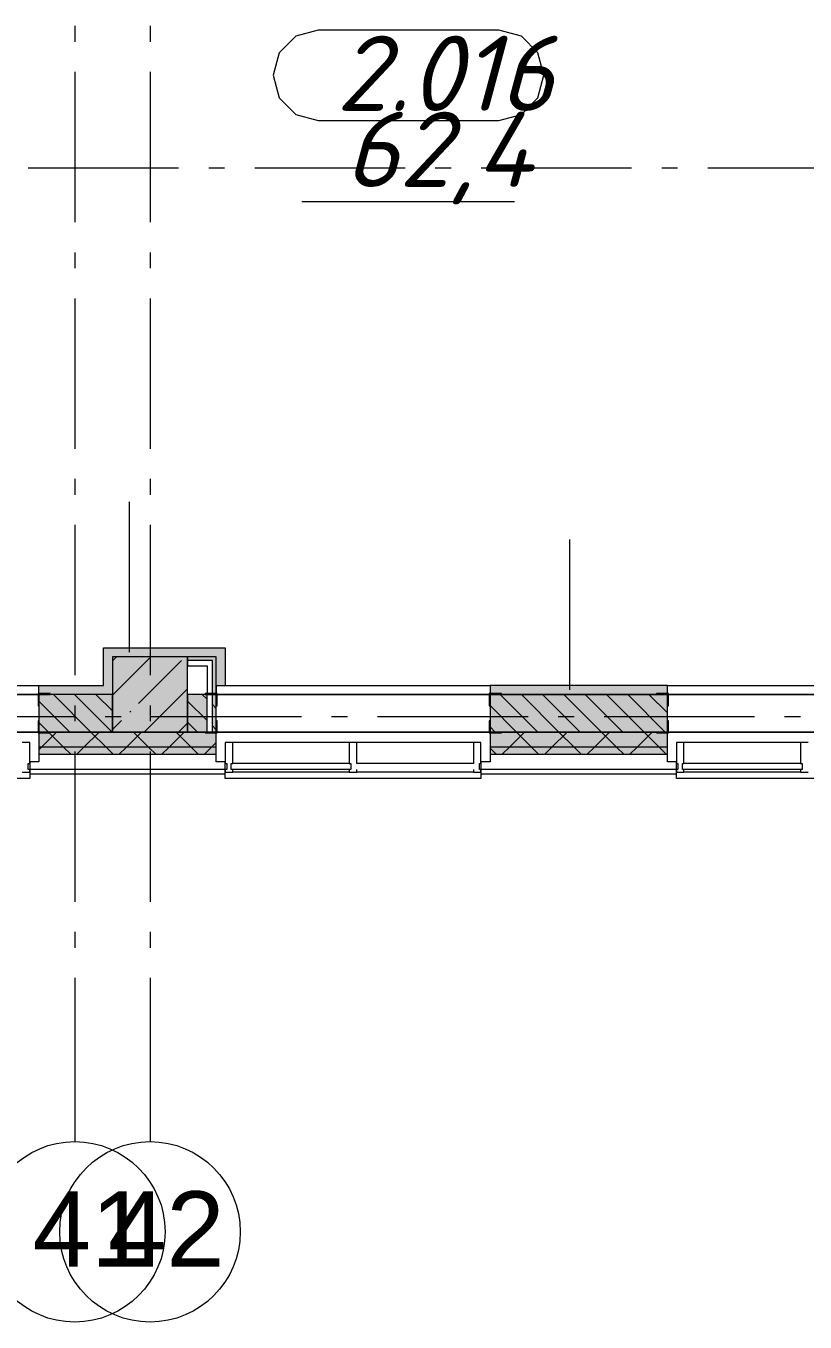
# Model space of a CAD drawing. Header units: millimetres. Extents: x -537608 to 253996, y -217170 to 186033.
# Drawn here: x -309236 to -304056, y -3124 to 5494 of the extents above; entities that cross this region are included whole.
import ezdxf

# ---------------------------------------------------------------- set-up
doc = ezdxf.new("R2010")
doc.units = ezdxf.units.MM
doc.layers.add('PDF _Геометрия', color=7, linetype='Continuous')
doc.layers.add('PDF _Текст', color=7, linetype='Continuous')
doc.layers.add('PDF _Сплошная заливка', color=7, linetype='Continuous', true_color=0xffffff)
doc.styles.add('PDF ArialMT', font='arial.ttf')
doc.styles.add('PDF ISOCPEUR Italic', font='isocpeui.ttf')

msp = doc.modelspace()

# ---------------------------------------------------------------- hatches: boundary and pattern name
at = {"layer": 'PDF _Сплошная заливка', "true_color": 0xff7d7d, "transparency": 33554559}
for points in [[(-308661.3603, 1299.3446), (-307971.36, 1299.3446), (-307971.36, 1359.3452), (-308721.3589, 1359.3452), (-308721.3589, 1299.3446)], [(-308721.3589, 1049.3435), (-308721.3589, 1109.3442), (-309150.912, 1109.3442), (-309150.912, 1049.3435), (-308850.6309, 1049.3435)]]:
    msp.add_hatch(color=11, dxfattribs=at).paths.add_polyline_path(points)
at = {"layer": 'PDF _Сплошная заливка', "transparency": 33554559}
msp.add_hatch(color=256, dxfattribs=at).paths.add_polyline_path([(-308661.3603, 799.3446), (-308161.3582, 799.3446), (-308161.3582, 1299.3446), (-308661.3603, 1299.3446), (-308661.3603, 966.1296)])
at = {"layer": 'PDF _Сплошная заливка', "true_color": 0x77b143, "transparency": 33554559}
msp.add_hatch(color=75, dxfattribs=at).paths.add_polyline_path([(-307996.3601, 1274.3445), (-307971.36, 1274.3445), (-307971.36, 1299.3446), (-308161.3582, 1299.3446), (-308161.3582, 1274.3445), (-308012.6536, 1274.3445)])
at = {"layer": 'PDF _Сплошная заливка', "transparency": 33554559}
h = msp.add_hatch(color=256, dxfattribs=at)
h.paths.add_polyline_path([(-311030.9106, 799.3446), (-311030.9106, 1049.3435), (-311161.3581, 1049.3435), (-311161.3581, 799.3446)], flags=0)
h.paths.add_polyline_path([(-310970.912, 799.3446), (-310970.912, 1049.3435), (-310995.9122, 1049.3435), (-310995.9122, 799.3446)], flags=0)
h.paths.add_polyline_path([(-308661.3603, 799.3446), (-308661.3603, 1049.3435), (-309150.912, 1049.3435), (-309150.912, 799.3446), (-308850.6309, 799.3446)], flags=0)
h = msp.add_hatch(color=256, dxfattribs=at)
h.paths.add_polyline_path([(-299461.3555, 799.3446), (-299461.3555, 1049.3435), (-300942.9067, 1049.3435), (-300942.9067, 799.3446), (-299632.8727, 799.3446)], flags=0)
h.paths.add_polyline_path([(-302161.3584, 799.3446), (-302001.3594, 799.3446), (-302001.3594, 1049.3435), (-302161.3584, 1049.3435), (-302161.3584, 854.8994)], flags=0)
h.paths.add_polyline_path([(-301966.3567, 799.3446), (-301942.9067, 799.3446), (-301942.9067, 1049.3435), (-301966.3567, 1049.3435), (-301966.3567, 966.1296)], flags=0)
h.paths.add_polyline_path([(-302661.3562, 799.3446), (-302661.3562, 1049.3435), (-303150.9122, 1049.3435), (-303150.9122, 799.3446), (-302984.786, 799.3446)], flags=0)
h.paths.add_polyline_path([(-305498.7176, 799.3446), (-304970.9123, 799.3446), (-304970.9123, 1049.3435), (-306150.9121, 1049.3435), (-306150.9121, 799.3446)], flags=0)
h.paths.add_polyline_path([(-308161.3582, 799.3446), (-308031.3585, 799.3446), (-308031.3585, 1049.3435), (-308161.3582, 1049.3435), (-308161.3582, 966.1296)], flags=0)
h.paths.add_polyline_path([(-307996.3601, 799.3446), (-307970.9122, 799.3446), (-307971.36, 1049.3435), (-307996.3601, 1049.3435), (-307996.3601, 966.1296)], flags=0)
at = {"layer": 'PDF _Сплошная заливка', "true_color": 0xff7d7d, "transparency": 33554559}
h = msp.add_hatch(color=11, dxfattribs=at)
h.paths.add_polyline_path([(-303150.9122, 1049.3435), (-302721.3591, 1049.3435), (-302721.3591, 1109.3442), (-303150.9122, 1109.3442)], flags=0)
h.paths.add_polyline_path([(-304970.9123, 1049.3435), (-304970.9123, 1109.3442), (-306150.9121, 1109.3442), (-306150.9121, 1049.3435), (-305498.7176, 1049.3435)], flags=0)
at = {"layer": 'PDF _Сплошная заливка', "transparency": 33554559}
h = msp.add_hatch(color=256, dxfattribs=at)
h.paths.add_polyline_path([(-291511.3559, 699.3442), (-291511.3559, 799.3446), (-297824.3565, 799.3446), (-297824.3565, 699.3442), (-291561.3561, 699.3442)], flags=0)
h.paths.add_polyline_path([(-298961.3577, 699.3442), (-298699.356, 699.3442), (-298699.356, 799.3446), (-298961.3577, 799.3446), (-298961.3577, 787.667)], flags=0)
h.paths.add_polyline_path([(-300942.9067, 699.3442), (-299461.3555, 699.3442), (-299461.3555, 799.3446), (-300942.9067, 799.3446)], flags=0)
h.paths.add_polyline_path([(-301942.9067, 699.3442), (-301942.9067, 799.3446), (-303150.9122, 799.3446), (-303150.9122, 699.3442), (-302146.8044, 699.3442)], flags=0)
h.paths.add_polyline_path([(-307970.9122, 699.3442), (-307970.9122, 799.3446), (-309150.912, 799.3446), (-309150.912, 699.3442), (-308012.6536, 699.3442)], flags=0)
h.paths.add_polyline_path([(-305498.7176, 699.3442), (-304970.9123, 699.3442), (-304970.9123, 799.3446), (-306150.9121, 799.3446), (-306150.9121, 699.3442)], flags=0)
h.paths.add_polyline_path([(-310970.912, 699.3442), (-310970.912, 799.3446), (-312150.9119, 799.3446), (-312150.9119, 699.3442), (-311364.5669, 699.3442)], flags=0)
h.paths.add_polyline_path([(-313970.9119, 699.3442), (-313970.9119, 799.3446), (-315150.9119, 799.3446), (-315150.9119, 699.3442), (-314716.4758, 699.3442)], flags=0)
h.paths.add_polyline_path([(-318150.9161, 699.3442), (-316970.9161, 699.3442), (-316970.9161, 799.3446), (-318150.9161, 799.3446)], flags=0)
h.paths.add_polyline_path([(-320163.3342, 699.3442), (-319970.916, 699.3442), (-319970.916, 799.3446), (-321450.9172, 799.3446), (-321450.9172, 699.3442), (-320582.325, 699.3442)], flags=0)
h.paths.add_polyline_path([(-324450.9171, 699.3442), (-323270.9173, 699.3442), (-323270.9173, 799.3446), (-324450.9171, 799.3446)], flags=0)
h.paths.add_polyline_path([(-326270.9172, 699.3442), (-326270.9172, 799.3446), (-327450.917, 799.3446), (-327450.917, 699.3442), (-326448.1699, 699.3442)], flags=0)
h.paths.add_polyline_path([(-329270.9171, 699.3442), (-329270.9171, 799.3446), (-330450.9212, 799.3446), (-330450.9212, 699.3442), (-329381.0923, 699.3442)], flags=0)
h.paths.add_polyline_path([(-333151.992, 699.3442), (-332270.917, 699.3442), (-332270.917, 799.3446), (-333450.9168, 799.3446), (-333450.9168, 699.3442)], flags=0)
h.paths.add_polyline_path([(-335270.9212, 699.3442), (-335270.9212, 799.3446), (-336450.9211, 799.3446), (-336450.9211, 699.3442), (-335665.928, 699.3442)], flags=0)
h.paths.add_polyline_path([(-338270.9168, 699.3442), (-338270.9168, 799.3446), (-339511.363, 799.3446), (-339511.363, 699.3442), (-339017.8456, 699.3442)], flags=0)
h.paths.add_polyline_path([(-341211.3702, 699.3442), (-341211.3702, 799.3446), (-342511.3672, 799.3446), (-342511.3672, 699.3442), (-341531.7729, 699.3442)], flags=0)
h.paths.add_polyline_path([(-344464.6997, 699.3442), (-344211.3658, 699.3442), (-344211.3658, 799.3446), (-345511.3714, 799.3446), (-345511.3714, 699.3442), (-344883.6905, 699.3442)], flags=0)
h.paths.add_polyline_path([(-348511.367, 699.3442), (-347211.3701, 699.3442), (-347211.3701, 799.3446), (-348511.367, 799.3446)], flags=0)
h.paths.add_polyline_path([(-349911.5538, 699.3442), (-349386.3707, 699.3442), (-349386.3707, 799.3446), (-359224.3735, 799.3446), (-359224.3735, 699.3442), (-351587.5169, 699.3442)], flags=0)
h.paths.add_polyline_path([(-360805.2708, 699.3442), (-360099.3686, 699.3442), (-360099.3686, 799.3446), (-368361.3744, 799.3446), (-368361.3744, 699.3442), (-361643.2523, 699.3442)], flags=0)
h = msp.add_hatch(color=256, dxfattribs=at)
h.paths.add_polyline_path([(-291672.0805, 649.3439), (-291561.3561, 649.3439), (-291561.3561, 699.3442), (-297824.3565, 699.3442), (-297824.3565, 649.3439), (-291688.3546, 649.3439)], flags=0)
h.paths.add_polyline_path([(-299632.8727, 649.3439), (-299461.3555, 649.3439), (-299461.3555, 699.3442), (-300942.9067, 699.3442), (-300942.9067, 649.3439), (-300470.8499, 649.3439)], flags=0)
h.paths.add_polyline_path([(-298699.356, 649.3439), (-298699.356, 699.3442), (-298961.3577, 699.3442), (-298961.3577, 649.3439), (-298794.8955, 649.3439)], flags=0)
h.paths.add_polyline_path([(-301942.9067, 649.3439), (-301942.9067, 699.3442), (-303150.9122, 699.3442), (-303150.9122, 649.3439), (-302146.8044, 649.3439)], flags=0)
h.paths.add_polyline_path([(-304970.9123, 649.3439), (-304970.9123, 699.3442), (-306150.9121, 699.3442), (-306150.9121, 649.3439), (-305498.7176, 649.3439)], flags=0)
h.paths.add_polyline_path([(-307970.9122, 649.3439), (-307970.9122, 699.3442), (-309150.912, 699.3442), (-309150.912, 649.3439), (-308012.6536, 649.3439)], flags=0)
h.paths.add_polyline_path([(-310970.912, 649.3439), (-310970.912, 699.3442), (-312150.9119, 699.3442), (-312150.9119, 649.3439), (-311364.5669, 649.3439)], flags=0)
h.paths.add_polyline_path([(-313970.9119, 649.3439), (-313970.9119, 699.3442), (-315150.9119, 699.3442), (-315150.9119, 649.3439), (-314716.4758, 649.3439)], flags=0)
h.paths.add_polyline_path([(-320163.3342, 649.3439), (-319970.916, 649.3439), (-319970.916, 699.3442), (-321450.9172, 699.3442), (-321450.9172, 649.3439), (-320582.325, 649.3439)], flags=0)
h.paths.add_polyline_path([(-318150.9161, 649.3439), (-316970.9161, 649.3439), (-316970.9161, 699.3442), (-318150.9161, 699.3442)], flags=0)
h.paths.add_polyline_path([(-323270.9173, 649.3439), (-323270.9173, 699.3442), (-324450.9171, 699.3442), (-324450.9171, 649.3439), (-323934.2382, 649.3439)], flags=0)
h.paths.add_polyline_path([(-326448.1699, 649.3439), (-326270.9172, 649.3439), (-326270.9172, 699.3442), (-327450.917, 699.3442), (-327450.917, 649.3439), (-327286.1471, 649.3439)], flags=0)
h.paths.add_polyline_path([(-329381.0923, 649.3439), (-329270.9171, 649.3439), (-329270.9171, 699.3442), (-330450.9212, 699.3442), (-330450.9212, 649.3439), (-329800.0831, 649.3439)], flags=0)
h.paths.add_polyline_path([(-332270.917, 649.3439), (-332270.917, 699.3442), (-333450.9168, 699.3442), (-333450.9168, 649.3439), (-332314.0191, 649.3439)], flags=0)
h.paths.add_polyline_path([(-335665.928, 649.3439), (-335270.9212, 649.3439), (-335270.9212, 699.3442), (-336450.9211, 699.3442), (-336450.9211, 649.3439)], flags=0)
h.paths.add_polyline_path([(-339017.8456, 649.3439), (-338270.9168, 649.3439), (-338270.9168, 699.3442), (-339511.363, 699.3442), (-339511.363, 649.3439)], flags=0)
h.paths.add_polyline_path([(-341531.7729, 649.3439), (-341211.3702, 649.3439), (-341211.3702, 699.3442), (-342511.3672, 699.3442), (-342511.3672, 649.3439), (-342369.7545, 649.3439)], flags=0)
h.paths.add_polyline_path([(-344211.3658, 649.3439), (-344211.3658, 699.3442), (-345511.3714, 699.3442), (-345511.3714, 649.3439), (-344464.6997, 649.3439)], flags=0)
h.paths.add_polyline_path([(-347397.6265, 649.3439), (-347211.3701, 649.3439), (-347211.3701, 699.3442), (-348511.367, 699.3442), (-348511.367, 649.3439), (-348235.5994, 649.3439)], flags=0)
h.paths.add_polyline_path([(-349386.3707, 649.3439), (-349386.3707, 699.3442), (-359224.3735, 699.3442), (-359224.3735, 649.3439), (-349911.5538, 649.3439)], flags=0)
h.paths.add_polyline_path([(-360099.3686, 649.3439), (-360099.3686, 699.3442), (-368461.3748, 699.3442), (-368461.3748, 649.3439), (-360805.2708, 649.3439)], flags=0)

# ---------------------------------------------------------------- linework, layer by layer
at = {"layer": 'PDF _Геометрия', "color": 253, "lineweight": 9, "true_color": 0xaaaaaa}
for p, q in [((-308911.3614, 5494.0124), (-308911.3614, 5388.1796)), ((-308411.3593, 5494.0124), (-308411.3593, 5388.1796)), ((-307292.4688, 5465.7376), (-307442.4695, 5425.5463)), ((-306092.468, 5465.7376), (-307292.4688, 5465.7376)), ((-305942.4674, 5425.5463), (-306092.468, 5465.7376)), ((-307442.4695, 5425.5463), (-307552.2744, 5315.7392)), ((-305832.6581, 5315.7392), (-305942.4674, 5425.5463)), ((-307552.2744, 5315.7392), (-307592.4658, 5165.7385)), ((-305792.4667, 5165.7385), (-305832.6581, 5315.7392)), ((-308911.3614, 5188.1788), (-308911.3614, 4188.1788)), ((-308411.3593, 5188.1788), (-308411.3593, 4188.1788)), ((-307592.4658, 5165.7385), (-307552.2744, 5015.7378)), ((-305832.6581, 5015.7378), (-305792.4667, 5165.7385)), ((-307552.2744, 5015.7378), (-307442.4695, 4905.9307)), ((-305942.4674, 4905.9307), (-305832.6581, 5015.7378)), ((-307442.4695, 4905.9307), (-307292.4688, 4865.7373)), ((-307292.4688, 4865.7373), (-306092.468, 4865.7373)), ((-306092.468, 4865.7373), (-305942.4674, 4905.9307)), ((-308221.361, 4549.3433), (-309221.3653, 4549.3433)), ((-307915.5295, 4549.3433), (-308021.3645, 4549.3433)), ((-306715.5287, 4549.3433), (-307715.5287, 4549.3433)), ((-306409.6973, 4549.3433), (-306515.5279, 4549.3433)), ((-305209.6964, 4549.3433), (-306209.6964, 4549.3433)), ((-304903.8606, 4549.3433), (-305009.6956, 4549.3433)), ((-303703.8598, 4549.3433), (-304703.8641, 4549.3433)), ((-307401.5074, 4327.7031), (-305988.5923, 4327.7031)), ((-308911.3614, 3988.1801), (-308911.3614, 3882.3452)), ((-308411.3593, 3988.1801), (-308411.3593, 3882.3452)), ((-308911.3614, 3682.3464), (-308911.3614, 2682.3443)), ((-308411.3593, 3682.3464), (-308411.3593, 2682.3443)), ((-308911.3614, 2482.3457), (-308911.3614, 2376.5128)), ((-308411.3593, 2482.3457), (-308411.3593, 2376.5128)), ((-308911.3614, 2176.512), (-308911.3614, 1176.512)), ((-308411.3593, 2176.512), (-308411.3593, 1176.512)), ((-308911.3614, 976.5111), (-308911.3614, 870.6784)), ((-308411.3593, 976.5111), (-308411.3593, 870.6784)), ((-308909.7897, 899.3449), (-309909.7897, 899.3449)), ((-308603.9539, 899.3449), (-308709.7889, 899.3449)), ((-307403.9575, 899.3449), (-308403.9574, 899.3449)), ((-307098.1216, 899.3449), (-307203.9566, 899.3449)), ((-305898.1208, 899.3449), (-306898.1208, 899.3449)), ((-305592.2894, 899.3449), (-305698.12, 899.3449)), ((-304392.2885, 899.3449), (-305392.2885, 899.3449)), ((-304086.457, 899.3449), (-304192.2876, 899.3449)), ((-308911.3614, 670.6775), (-308911.3614, -329.3225)), ((-308411.3593, 670.6775), (-308411.3593, -329.3225)), ((-309211.3584, 522.3433), (-309211.3584, 491.3451)), ((-307911.3571, 491.3451), (-307911.3571, 522.3433)), ((-307861.3612, 591.3433), (-307086.3579, 591.3433)), ((-307086.3579, 589.3432), (-307861.3612, 589.3432)), ((-307036.3577, 591.3433), (-306261.3587, 591.3433)), ((-306211.3584, 522.3433), (-306211.3584, 491.3451)), ((-304911.3572, 491.3451), (-304911.3572, 522.3433)), ((-304861.357, 591.3433), (-304086.358, 591.3433)), ((-304086.358, 589.3432), (-304861.357, 589.3432)), ((-309211.3584, 491.3451), (-310911.3613, 491.3451)), ((-306211.3584, 491.3451), (-307911.3571, 491.3451)), ((-303211.3585, 491.3451), (-304911.3572, 491.3451)), ((-308911.3614, -529.3211), (-308911.3614, -635.1561)), ((-308411.3593, -529.3211), (-308411.3593, -635.1561)), ((-308911.3614, -835.1548), (-308911.3614, -1923.7337)), ((-308411.3593, -835.1548), (-308411.3593, -1923.7337))]:
    msp.add_line(p, q, dxfattribs=at)
at = {"layer": 'PDF _Геометрия', "lineweight": 9}
for p, q in [((-308547.3227, 1329.3438), (-308547.3227, 2329.3437)), ((-305619.2572, 1079.3449), (-305619.2572, 2079.3449)), ((-308721.3589, 1299.3446), (-308721.3589, 1359.3452)), ((-308721.3589, 1359.3452), (-307971.36, 1359.3452)), ((-308721.3589, 1109.3442), (-308721.3589, 1299.3446)), ((-308661.3603, 1043.5133), (-308405.5291, 1299.3446)), ((-308661.3603, 1271.6123), (-308633.6259, 1299.3446)), ((-307971.36, 1299.3446), (-308661.3603, 1299.3446)), ((-308661.3603, 1299.3446), (-308661.3603, 1049.3435)), ((-308161.3582, 1299.3446), (-308661.3603, 1299.3446)), ((-308661.3603, 1299.3446), (-308661.3603, 799.3446)), ((-307971.36, 1299.3446), (-308161.3582, 1299.3446)), ((-308161.3582, 1299.3446), (-308161.3582, 1274.3445)), ((-308161.3582, 799.3446), (-308161.3582, 1299.3446)), ((-307971.36, 1359.3452), (-307911.3571, 1359.3452)), ((-307971.36, 1274.3445), (-307971.36, 1299.3446)), ((-307971.36, 1109.3442), (-307971.36, 1299.3446)), ((-307911.3571, 1359.3452), (-307911.3571, 1109.3442)), ((-308487.5609, 989.2136), (-308202.4366, 1274.338)), ((-308161.3582, 1274.3445), (-308161.3582, 1239.3438)), ((-307996.3601, 1274.3445), (-308161.3582, 1274.3445)), ((-308161.3582, 1239.3438), (-308031.3585, 1239.3438)), ((-308031.3585, 1239.3438), (-308031.3585, 1049.3435)), ((-307996.3601, 1239.3438), (-307996.3601, 1274.3445)), ((-307996.3601, 1049.3435), (-307996.3601, 1239.3438)), ((-307971.36, 1239.3438), (-307971.36, 1274.3445)), ((-307971.36, 1049.3435), (-307971.36, 1239.3438)), ((-310963.9106, 1049.3435), (-309155.9112, 1049.3435)), ((-309211.3584, 1049.3435), (-310911.3613, 1049.3435)), ((-310910.9135, 1109.3442), (-309211.3584, 1109.3442)), ((-309211.3584, 1109.3442), (-309150.912, 1109.3442)), ((-309155.9112, 1049.3435), (-309211.3584, 1049.3435)), ((-309150.912, 1049.3435), (-309150.912, 1109.3442)), ((-309150.912, 1109.3442), (-308721.3589, 1109.3442)), ((-308721.3589, 1049.3435), (-309150.912, 1049.3435)), ((-309150.912, 1049.3435), (-309150.912, 799.3446)), ((-308721.3589, 1049.3435), (-309150.912, 1049.3435)), ((-308803.8428, 799.3446), (-309053.8439, 1049.3435)), ((-308662.4239, 799.3446), (-308912.425, 1049.3435)), ((-308661.3603, 939.7021), (-308771.0017, 1049.3435)), ((-308661.3603, 1049.3435), (-308721.3589, 1049.3435)), ((-308661.3603, 1049.3435), (-308721.3589, 1049.3435)), ((-308661.3603, 799.3446), (-308661.3603, 1049.3435)), ((-308449.3331, 799.3446), (-308161.3582, 1087.3173)), ((-308031.3585, 1049.3435), (-308161.3582, 1049.3435)), ((-308161.3582, 1049.3435), (-308161.3582, 799.3446)), ((-308031.3585, 1016.808), (-308063.894, 1049.3435)), ((-308031.3585, 799.3446), (-308031.3585, 1049.3435)), ((-307996.3601, 799.3446), (-307996.3601, 1049.3435)), ((-307996.3601, 1049.3435), (-307971.36, 1049.3435)), ((-307971.36, 1049.3435), (-307971.36, 1109.3442)), ((-307970.9122, 1049.3435), (-307971.36, 1049.3435)), ((-307970.9122, 1049.3435), (-307971.36, 1049.3435)), ((-307970.9122, 1055.3437), (-307970.9122, 1109.3442)), ((-307970.9122, 1109.3442), (-307970.9122, 1049.3435)), ((-307970.9122, 1109.3442), (-307911.3571, 1109.3442)), ((-307970.9122, 799.3446), (-307970.9122, 1049.3435)), ((-307963.9107, 1049.3435), (-306155.9113, 1049.3435)), ((-307911.3571, 1049.3435), (-307963.9107, 1049.3435)), ((-307911.3571, 1109.3442), (-306211.3584, 1109.3442)), ((-306211.3584, 1049.3435), (-307911.3571, 1049.3435)), ((-306211.3584, 1109.3442), (-306150.9121, 1109.3442)), ((-306155.9113, 1049.3435), (-306211.3584, 1049.3435)), ((-304970.9123, 1109.3442), (-306150.9121, 1109.3442)), ((-306150.9121, 1109.3442), (-306150.9121, 1049.3435)), ((-306150.9121, 1049.3435), (-306150.9121, 799.3446)), ((-304970.9123, 1049.3435), (-306150.9121, 1049.3435)), ((-306150.9121, 1049.3435), (-304970.9123, 1049.3435)), ((-305833.9972, 799.3446), (-306083.994, 1049.3435)), ((-305692.574, 799.3446), (-305942.575, 1049.3435)), ((-305551.1507, 799.3446), (-305801.1517, 1049.3435)), ((-305409.7317, 799.3446), (-305659.7328, 1049.3435)), ((-305268.3085, 799.3446), (-305518.3095, 1049.3435)), ((-305126.8895, 799.3446), (-305376.8862, 1049.3435)), ((-304985.4662, 799.3446), (-305235.4673, 1049.3435)), ((-304970.9123, 926.2096), (-305094.044, 1049.3435)), ((-304970.9123, 1049.3435), (-304970.9123, 1109.3442)), ((-304970.9123, 1109.3442), (-304911.3572, 1109.3442)), ((-304970.9123, 799.3446), (-304970.9123, 1049.3435)), ((-304963.9108, 1049.3435), (-303155.9114, 1049.3435)), ((-304911.3572, 1049.3435), (-304963.9108, 1049.3435)), ((-304911.3572, 1109.3442), (-303211.3585, 1109.3442)), ((-303211.3585, 1049.3435), (-304911.3572, 1049.3435)), ((-308945.2661, 799.3446), (-309150.912, 1004.9905)), ((-308031.3585, 875.3869), (-308161.3582, 1005.3866)), ((-307970.9122, 956.3616), (-307996.3601, 981.8075)), ((-305975.4162, 799.3446), (-306150.9121, 974.8383)), ((-309086.6894, 799.3446), (-309150.912, 863.5693)), ((-308661.3603, 815.4164), (-308601.6115, 875.1652)), ((-308544.5841, 932.1905), (-308539.8433, 936.9312)), ((-308096.7394, 799.3446), (-308161.3582, 863.9655)), ((-310963.9106, 799.3446), (-309155.9112, 799.3446)), ((-309155.9112, 799.3446), (-310963.9106, 799.3446)), ((-307970.9122, 799.3446), (-309150.912, 799.3446)), ((-309150.912, 799.3446), (-309150.912, 699.3442)), ((-309150.912, 799.3446), (-308661.3603, 799.3446)), ((-309133.2621, 699.3442), (-309033.2617, 799.3446)), ((-308986.689, 699.3442), (-309086.6894, 799.3446)), ((-308850.4198, 699.3442), (-308750.4194, 799.3446)), ((-308703.8425, 699.3442), (-308803.8428, 799.3446)), ((-308661.3603, 799.3446), (-308161.3582, 799.3446)), ((-308567.5776, 699.3442), (-308467.5772, 799.3446)), ((-308421.0002, 699.3442), (-308521.0006, 799.3446)), ((-308284.7311, 699.3442), (-308184.735, 799.3446)), ((-308138.158, 699.3442), (-308238.1583, 799.3446)), ((-308221.2318, 799.3446), (-308161.3582, 859.2182)), ((-308161.3582, 799.3446), (-308031.3585, 799.3446)), ((-308031.3585, 799.3446), (-307996.3601, 799.3446)), ((-307970.9122, 814.9405), (-307996.3601, 840.3864)), ((-307996.3601, 799.3446), (-307970.9122, 799.3446)), ((-307970.9122, 699.3442), (-307970.9122, 799.3446)), ((-307963.9107, 799.3446), (-306155.9113, 799.3446)), ((-306155.9113, 799.3446), (-307963.9107, 799.3446)), ((-306116.8395, 799.3446), (-306150.9121, 833.4172)), ((-306150.9121, 799.3446), (-304970.9123, 799.3446)), ((-304970.9123, 799.3446), (-306150.9121, 799.3446)), ((-306150.9121, 799.3446), (-306150.9121, 699.3442)), ((-306021.9889, 699.3442), (-305921.9885, 799.3446)), ((-305875.4158, 699.3442), (-305975.4162, 799.3446)), ((-305739.1467, 699.3442), (-305639.1462, 799.3446)), ((-305592.5735, 699.3442), (-305692.574, 799.3446)), ((-305456.3045, 699.3442), (-305356.304, 799.3446)), ((-305309.7313, 699.3442), (-305409.7317, 799.3446)), ((-305173.4622, 699.3442), (-305073.4618, 799.3446)), ((-305026.8891, 699.3442), (-305126.8895, 799.3446)), ((-304970.9123, 699.3442), (-304970.9123, 799.3446)), ((-304963.9108, 799.3446), (-303155.9114, 799.3446)), ((-303155.9114, 799.3446), (-304963.9108, 799.3446)), ((-309211.3584, 729.3434), (-309261.3586, 729.3434)), ((-309211.3584, 589.3432), (-309211.3584, 729.3434)), ((-309150.912, 681.6921), (-309133.2621, 699.3442)), ((-309150.912, 699.3442), (-309150.912, 649.3439)), ((-307970.9122, 699.3442), (-309150.912, 699.3442)), ((-308936.6888, 649.3439), (-308986.689, 699.3442)), ((-308900.4201, 649.3439), (-308850.4198, 699.3442)), ((-308653.8465, 649.3439), (-308703.8425, 699.3442)), ((-308617.5735, 649.3439), (-308567.5776, 699.3442)), ((-308371, 649.3439), (-308421.0002, 699.3442)), ((-308334.7313, 649.3439), (-308284.7311, 699.3442)), ((-308088.1578, 649.3439), (-308138.158, 699.3442)), ((-308051.8891, 649.3439), (-308001.8888, 699.3442)), ((-308001.8888, 699.3442), (-307970.9122, 730.323)), ((-307970.9122, 649.3439), (-307970.9122, 699.3442)), ((-307861.3612, 729.3434), (-307911.3571, 729.3434)), ((-307911.3571, 729.3434), (-307911.3571, 589.3432)), ((-307086.3579, 729.3434), (-307861.3612, 729.3434)), ((-307861.3612, 589.3432), (-307861.3612, 729.3434)), ((-307036.3577, 729.3434), (-307086.3579, 729.3434)), ((-307086.3579, 729.3434), (-307086.3579, 589.3432)), ((-306261.3587, 729.3434), (-307036.3577, 729.3434)), ((-307036.3577, 589.3432), (-307036.3577, 729.3434)), ((-306211.3584, 729.3434), (-306261.3587, 729.3434)), ((-306261.3587, 729.3434), (-306261.3587, 589.3432)), ((-306211.3584, 589.3432), (-306211.3584, 729.3434)), ((-306150.9121, 699.3442), (-306150.9121, 649.3439)), ((-304970.9123, 699.3442), (-306150.9121, 699.3442)), ((-306108.2578, 649.3439), (-306150.9121, 691.9961)), ((-306071.9891, 649.3439), (-306021.9889, 699.3442)), ((-305825.4155, 649.3439), (-305875.4158, 699.3442)), ((-305789.1469, 649.3439), (-305739.1467, 699.3442)), ((-305542.5733, 649.3439), (-305592.5735, 699.3442)), ((-305506.3047, 649.3439), (-305456.3045, 699.3442)), ((-305259.7311, 649.3439), (-305309.7313, 699.3442)), ((-305223.4624, 649.3439), (-305173.4622, 699.3442)), ((-304976.8888, 649.3439), (-305026.8891, 699.3442)), ((-304970.9123, 649.3439), (-304970.9123, 699.3442)), ((-304861.357, 729.3434), (-304911.3572, 729.3434)), ((-304911.3572, 729.3434), (-304911.3572, 589.3432)), ((-304086.358, 729.3434), (-304861.357, 729.3434)), ((-304861.357, 589.3432), (-304861.357, 729.3434)), ((-304036.3578, 729.3434), (-304086.358, 729.3434)), ((-304086.358, 729.3434), (-304086.358, 589.3432)), ((-309150.912, 649.3439), (-309150.912, 600.1618)), ((-307970.9122, 649.3439), (-309150.912, 649.3439)), ((-307970.9122, 600.1618), (-307970.9122, 649.3439)), ((-306150.9121, 649.3439), (-306150.9121, 600.1618)), ((-304970.9123, 649.3439), (-306150.9121, 649.3439)), ((-304970.9123, 600.1618), (-304970.9123, 649.3439)), ((-309261.3586, 532.3438), (-309211.3584, 532.3438)), ((-309221.361, 549.3435), (-309221.361, 589.3432)), ((-309221.361, 589.3432), (-309211.3584, 589.3432)), ((-309211.3584, 549.3435), (-309221.361, 549.3435)), ((-309150.912, 600.1618), (-309211.3584, 600.1618)), ((-309211.3584, 600.1618), (-309211.3584, 549.3435)), ((-309211.3584, 549.3435), (-309211.3584, 522.3433)), ((-307911.3571, 549.3435), (-309211.3584, 549.3435)), ((-309211.3584, 532.3438), (-309211.3584, 549.3435)), ((-309211.3584, 522.3433), (-307911.3571, 522.3433)), ((-307911.3571, 600.1618), (-307970.9122, 600.1618)), ((-307911.3571, 549.3435), (-307911.3571, 600.1618)), ((-307911.3571, 589.3432), (-307901.3588, 589.3432)), ((-307911.3571, 522.3433), (-307911.3571, 549.3435)), ((-307901.3588, 549.3435), (-307911.3571, 549.3435)), ((-307911.3571, 549.3435), (-307911.3571, 532.3438)), ((-307911.3571, 532.3438), (-307861.3612, 532.3438)), ((-307901.3588, 589.3432), (-307901.3588, 549.3435)), ((-307871.3596, 549.3435), (-307871.3596, 589.3432)), ((-307871.3596, 589.3432), (-307861.3612, 589.3432)), ((-307861.3612, 549.3435), (-307871.3596, 549.3435)), ((-307086.3579, 549.3435), (-307861.3612, 549.3435)), ((-307861.3612, 532.3438), (-307861.3612, 549.3435)), ((-307086.3579, 532.3438), (-307861.3612, 532.3438)), ((-307086.3579, 589.3432), (-307076.3596, 589.3432)), ((-307076.3596, 549.3435), (-307086.3579, 549.3435)), ((-307086.3579, 549.3435), (-307086.3579, 532.3438)), ((-307086.3579, 532.3438), (-307036.3577, 532.3438)), ((-307076.3596, 589.3432), (-307076.3596, 549.3435)), ((-307036.3577, 532.3438), (-307036.3577, 549.3435)), ((-306261.3587, 532.3438), (-307036.3577, 532.3438)), ((-306261.3587, 549.3435), (-306261.3587, 532.3438)), ((-306261.3587, 532.3438), (-306211.3584, 532.3438)), ((-306221.3568, 549.3435), (-306221.3568, 589.3432)), ((-306221.3568, 589.3432), (-306211.3584, 589.3432)), ((-306211.3584, 549.3435), (-306221.3568, 549.3435)), ((-306150.9121, 600.1618), (-306211.3584, 600.1618)), ((-306211.3584, 600.1618), (-306211.3584, 549.3435)), ((-306211.3584, 549.3435), (-306211.3584, 522.3433)), ((-304911.3572, 549.3435), (-306211.3584, 549.3435)), ((-306211.3584, 532.3438), (-306211.3584, 549.3435)), ((-306211.3584, 522.3433), (-304911.3572, 522.3433)), ((-304911.3572, 600.1618), (-304970.9123, 600.1618)), ((-304911.3572, 549.3435), (-304911.3572, 600.1618)), ((-304911.3572, 589.3432), (-304901.3589, 589.3432)), ((-304911.3572, 522.3433), (-304911.3572, 549.3435)), ((-304901.3589, 549.3435), (-304911.3572, 549.3435)), ((-304911.3572, 549.3435), (-304911.3572, 532.3438)), ((-304911.3572, 532.3438), (-304861.357, 532.3438)), ((-304901.3589, 589.3432), (-304901.3589, 549.3435)), ((-304871.3597, 549.3435), (-304871.3597, 589.3432)), ((-304871.3597, 589.3432), (-304861.357, 589.3432)), ((-304861.357, 549.3435), (-304871.3597, 549.3435)), ((-304086.358, 549.3435), (-304861.357, 549.3435)), ((-304861.357, 532.3438), (-304861.357, 549.3435)), ((-304086.358, 532.3438), (-304861.357, 532.3438)), ((-304086.358, 589.3432), (-304076.3597, 589.3432)), ((-304076.3597, 549.3435), (-304086.358, 549.3435)), ((-304086.358, 549.3435), (-304086.358, 532.3438)), ((-304086.358, 532.3438), (-304036.3578, 532.3438)), ((-304076.3597, 589.3432), (-304076.3597, 549.3435))]:
    msp.add_line(p, q, dxfattribs=at)
at = {"layer": 'PDF _Геометрия', "color": 253, "lineweight": 20, "true_color": 0xaaaaaa}
for p, q in [((-309074.9127, 1055.3437), (-309155.9112, 1055.3437)), ((-309155.9112, 1055.3437), (-309155.9112, 974.3431)), ((-309149.9131, 974.3431), (-309149.9131, 1049.3435)), ((-309149.9131, 1049.3435), (-309074.9127, 1049.3435)), ((-309074.9127, 1049.3435), (-309074.9127, 1055.3437)), ((-307963.9107, 1055.3437), (-308044.9135, 1055.3437)), ((-308044.9135, 1055.3437), (-308044.9135, 1049.3435)), ((-308044.9135, 1049.3435), (-307969.9132, 1049.3435)), ((-307969.9132, 1049.3435), (-307969.9132, 974.3431)), ((-307963.9107, 974.3431), (-307963.9107, 1055.3437)), ((-306074.9128, 1055.3437), (-306155.9113, 1055.3437)), ((-306155.9113, 1055.3437), (-306155.9113, 974.3431)), ((-306149.9132, 974.3431), (-306149.9132, 1049.3435)), ((-306149.9132, 1049.3435), (-306074.9128, 1049.3435)), ((-306074.9128, 1049.3435), (-306074.9128, 1055.3437)), ((-304963.9108, 1055.3437), (-305044.9093, 1055.3437)), ((-305044.9093, 1055.3437), (-305044.9093, 1049.3435)), ((-305044.9093, 1049.3435), (-304969.9132, 1049.3435)), ((-304969.9132, 1049.3435), (-304969.9132, 974.3431)), ((-304963.9108, 974.3431), (-304963.9108, 1055.3437)), ((-309155.9112, 974.3431), (-309149.9131, 974.3431)), ((-307969.9132, 974.3431), (-307963.9107, 974.3431)), ((-306155.9113, 974.3431), (-306149.9132, 974.3431)), ((-304969.9132, 974.3431), (-304963.9108, 974.3431)), ((-309149.9131, 874.3448), (-309155.9112, 874.3448)), ((-309155.9112, 874.3448), (-309155.9112, 793.3442)), ((-309149.9131, 799.3446), (-309149.9131, 874.3448)), ((-307963.9107, 874.3448), (-307969.9132, 874.3448)), ((-307969.9132, 874.3448), (-307969.9132, 799.3446)), ((-307963.9107, 793.3442), (-307963.9107, 874.3448)), ((-306149.9132, 874.3448), (-306155.9113, 874.3448)), ((-306155.9113, 874.3448), (-306155.9113, 793.3442)), ((-306149.9132, 799.3446), (-306149.9132, 874.3448)), ((-304963.9108, 874.3448), (-304969.9132, 874.3448)), ((-304969.9132, 874.3448), (-304969.9132, 799.3446)), ((-304963.9108, 793.3442), (-304963.9108, 874.3448)), ((-309155.9112, 793.3442), (-309074.9127, 793.3442)), ((-309074.9127, 799.3446), (-309149.9131, 799.3446)), ((-309074.9127, 793.3442), (-309074.9127, 799.3446)), ((-307969.9132, 799.3446), (-308044.9135, 799.3446)), ((-308044.9135, 799.3446), (-308044.9135, 793.3442)), ((-308044.9135, 793.3442), (-307963.9107, 793.3442)), ((-306155.9113, 793.3442), (-306074.9128, 793.3442)), ((-306074.9128, 799.3446), (-306149.9132, 799.3446)), ((-306074.9128, 793.3442), (-306074.9128, 799.3446)), ((-304969.9132, 799.3446), (-305044.9093, 799.3446)), ((-305044.9093, 799.3446), (-305044.9093, 793.3442)), ((-305044.9093, 793.3442), (-304963.9108, 793.3442))]:
    msp.add_line(p, q, dxfattribs=at)
at = {"layer": 'PDF _Геометрия', "lineweight": 20}
for centre, radius in [((-308911.3591, -2523.7346), 600.0006), ((-308411.3583, -2523.7341), 599.9992)]:
    msp.add_circle(centre, radius, dxfattribs=at)
at = {"layer": 'PDF _Сплошная заливка', "color": 11, "lineweight": 35, "true_color": 0xff7d7d, "transparency": 33554559}
for points in [[(-308661.3603, 1049.3435), (-308661.3603, 1299.3446), (-308721.3589, 1049.3435), (-308721.3589, 1299.3446)], [(-307911.3571, 1109.3442), (-307911.3571, 1359.3452), (-307970.9122, 1109.3442), (-307971.36, 1359.3452)]]:
    msp.add_solid(points, dxfattribs=at)
at = {"layer": 'PDF _Сплошная заливка', "color": 75, "lineweight": 35, "true_color": 0x77b143, "transparency": 33554559}
msp.add_solid([(-307971.36, 1049.3435), (-307971.36, 1274.3445), (-307996.3601, 1049.3435), (-307996.3601, 1274.3445)], dxfattribs=at)

# ---------------------------------------------------------------- texts
at = {"layer": 'PDF _Текст', "char_height": 500, "attachment_point": 4}
for s, insert, style in [('2.016', (-307173.798, 5179.0222), 'PDF ISOCPEUR Italic'), ('62,4', (-307120.7966, 4615.0779), 'PDF ISOCPEUR Italic'), ('41', (-309191.8009, -2504.342), 'PDF ArialMT'), ('42', (-308691.8031, -2504.342), 'PDF ArialMT')]:
    msp.add_mtext(s, dxfattribs=dict(at, insert=insert, style=style))

doc.saveas('drawing.dxf')
